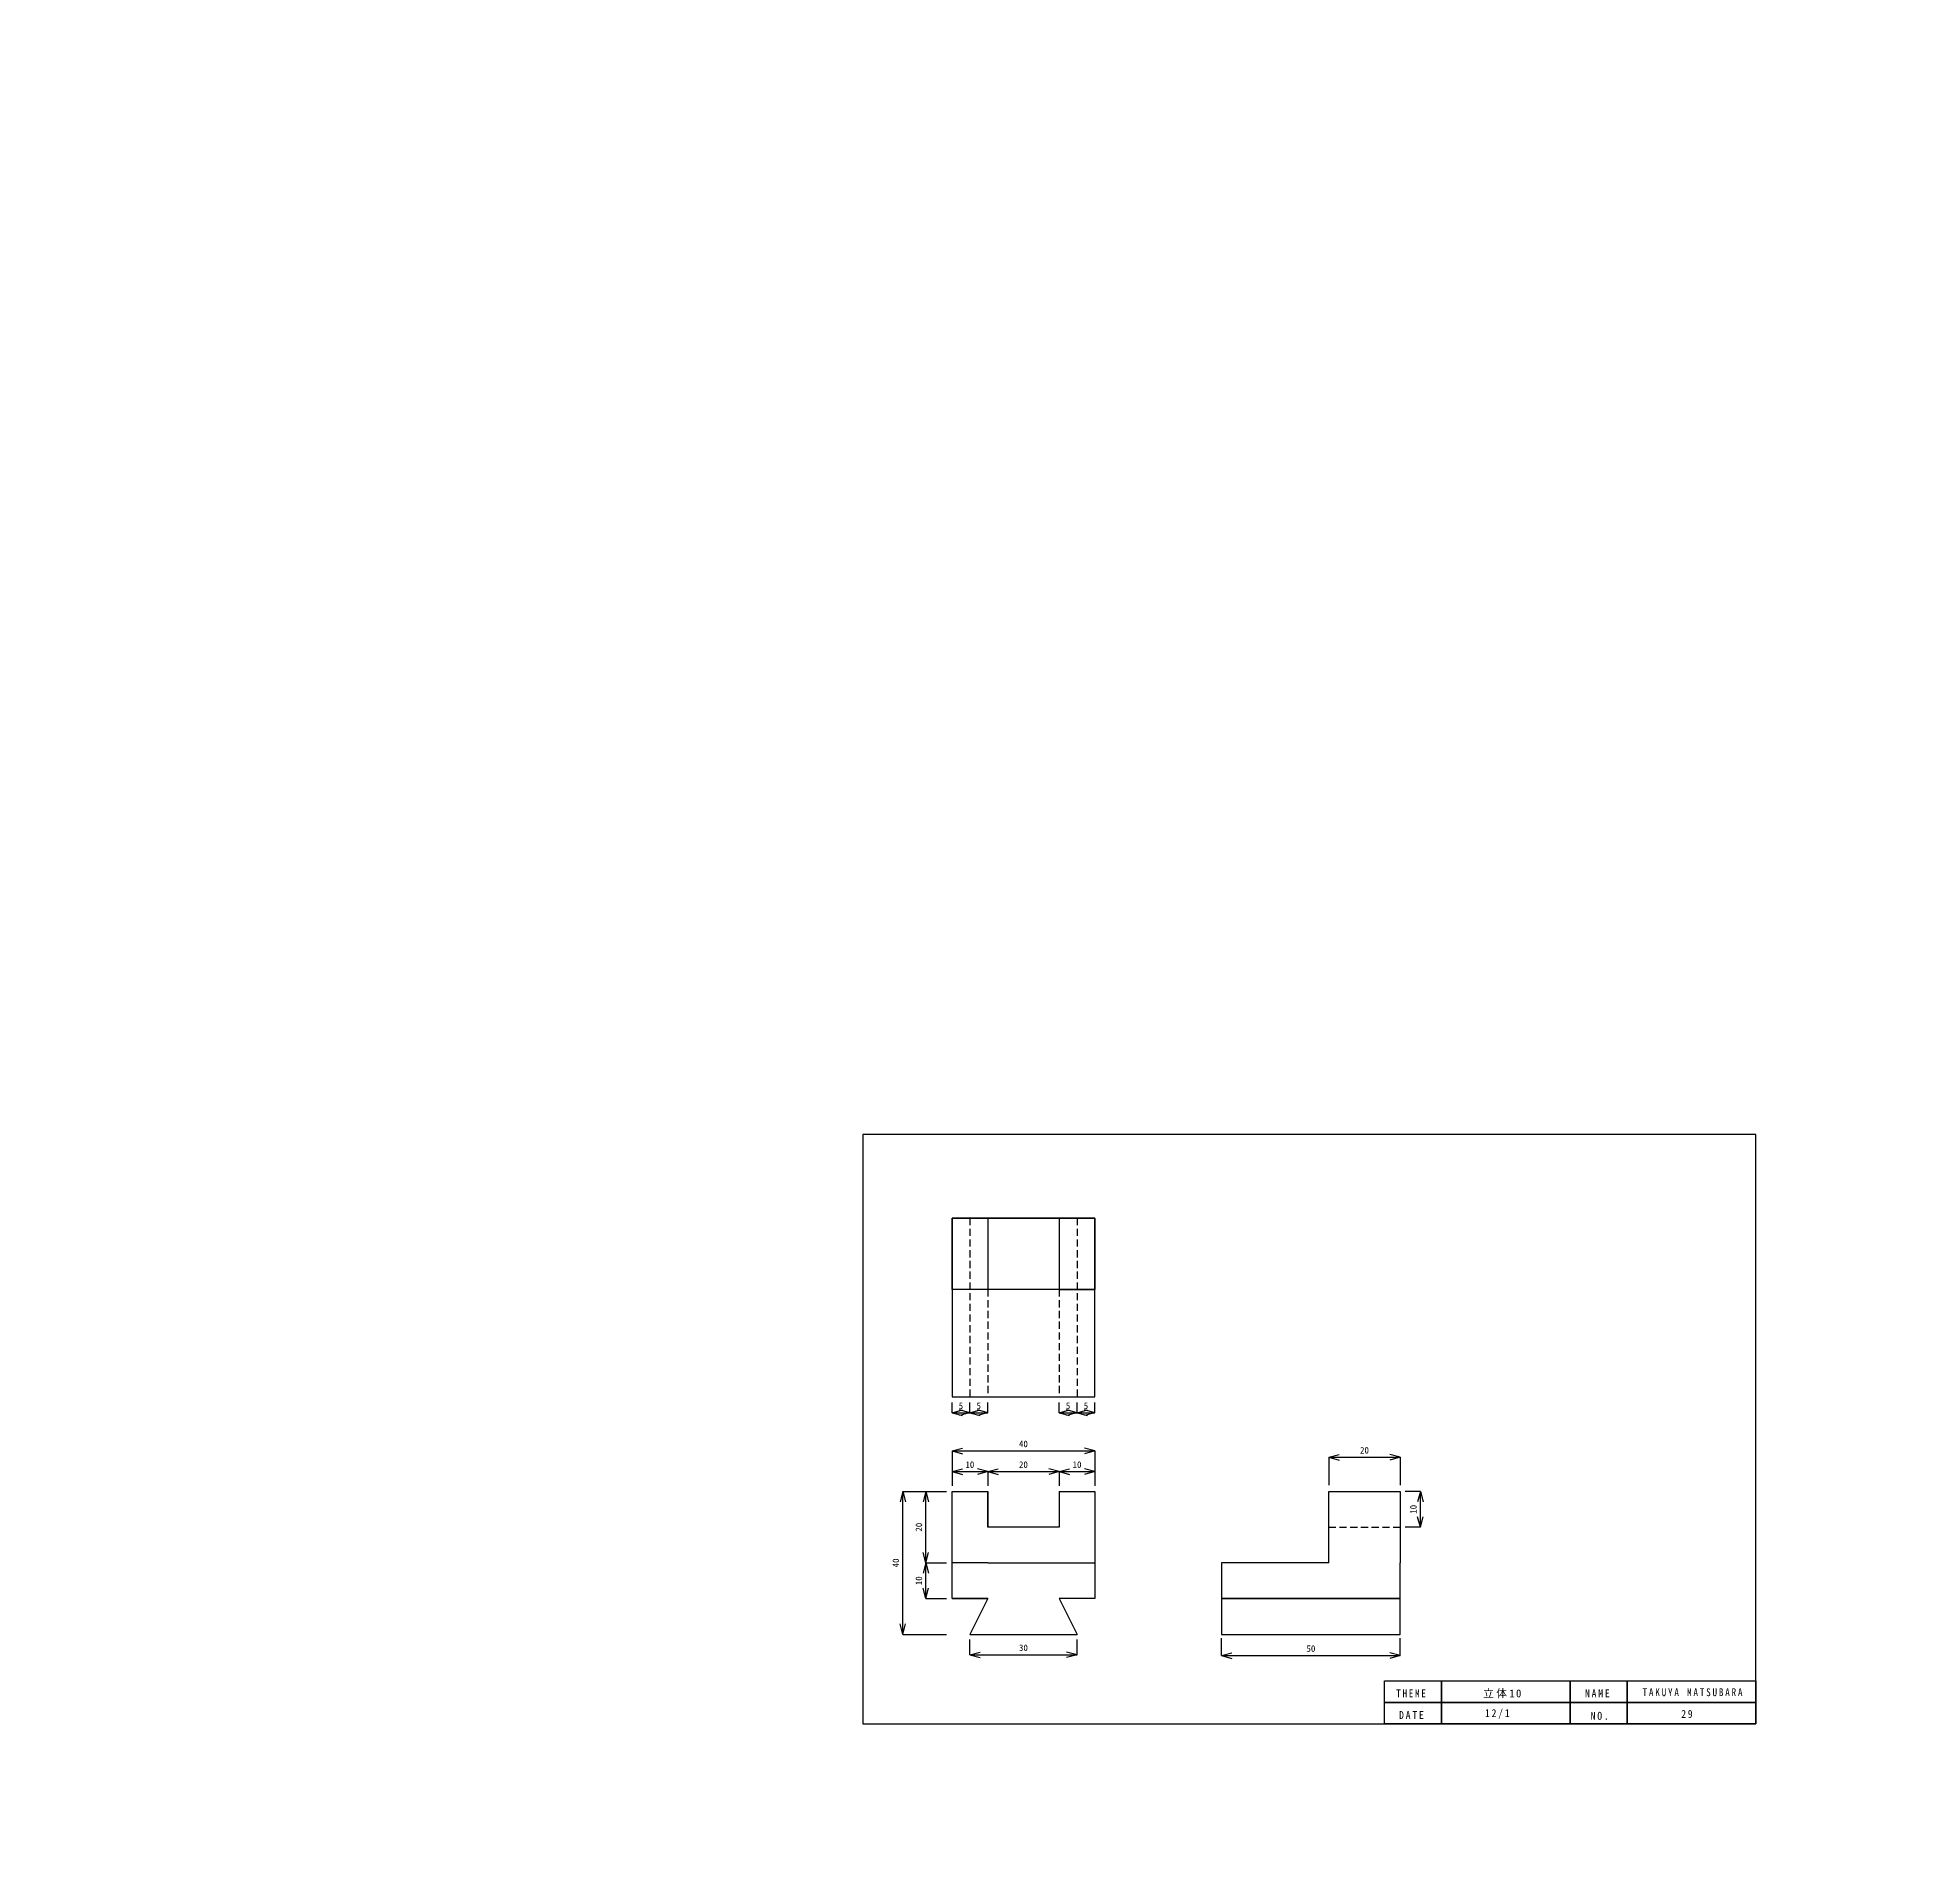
# Model space of a CAD drawing. Units: millimetres on the paper. Extents: x -1924 to 2076, y -2069 to 1931.
# Drawn here: x -361 to 160, y -118 to 394 of the extents above; entities that cross this region are included whole.
import ezdxf
from ezdxf.enums import TextEntityAlignment as Align

# ---------------------------------------------------------------- set-up
doc = ezdxf.new("R2010")
doc.units = ezdxf.units.MM
doc.linetypes.add('DASHED2', pattern=[3, 2, -1])
for name, color, linetype in [('0-0_外形線', 7, 'Continuous'), ('0-2_かくれ線', 1, 'DASHED2'), ('0-3_寸法線', 3, 'Continuous')]:
    doc.layers.add(name, color=color, linetype=linetype)
doc.styles.add('ＭＳ ゴシック', font='')
doc.styles.get('ＭＳ ゴシック').set_extended_font_data('MS Gothic')

msp = doc.modelspace()

# ---------------------------------------------------------------- linework, layer by layer
at = {"layer": '0-0_外形線'}
for p, q in [((-104.819, 43.843), (-104.819, 63.843)), ((-64.819, 43.843), (-104.819, 43.843)), ((-104.819, -12.683), (-94.819, -12.683)), ((-94.819, -12.683), (-94.819, -22.683)), ((-74.819, -12.683), (-64.819, -12.683)), ((-64.819, -12.683), (-64.819, -42.683)), ((-94.819, -32.683), (-64.819, -32.683)), ((-29.33, -32.683), (-29.33, -42.683)), ((0.67, -32.683), (-29.33, -32.683)), ((-104.819, -42.683), (-94.819, -42.683)), ((-94.819, -42.683), (-104.819, -42.683)), ((-94.819, -42.683), (-99.819, -52.683)), ((-64.819, -42.683), (-74.819, -42.683)), ((-64.819, -42.683), (-74.819, -42.683)), ((-74.819, -42.683), (-69.819, -52.683)), ((-99.819, -52.683), (-69.819, -52.683))]:
    msp.add_line(p, q, dxfattribs=at)
for points in [[(-129.756, -77.744), (120.244, -77.744), (120.244, 87.256), (-129.756, 87.256)], [(-104.819, 13.843), (-64.819, 13.843), (-64.819, 63.843), (-104.819, 63.843)], [(-104.819, 43.843), (-104.819, 63.843), (-94.819, 63.843), (-94.819, 43.843)], [(-64.819, 63.843), (-74.819, 63.843), (-74.819, 43.843), (-64.819, 43.843)], [(-29.33, -52.683), (20.67, -52.683), (20.67, -42.683), (-29.33, -42.683)], [(32.244, -71.744), (16.244, -71.744), (16.244, -65.744), (32.244, -65.744)], [(68.244, -71.744), (32.244, -71.744), (32.244, -65.744), (68.244, -65.744)], [(84.244, -71.744), (68.244, -71.744), (68.244, -65.744), (84.244, -65.744)], [(120.244, -71.744), (84.244, -71.744), (84.244, -65.744), (120.244, -65.744)], [(32.244, -77.744), (16.244, -77.744), (16.244, -71.744), (32.244, -71.744)], [(68.244, -77.744), (32.244, -77.744), (32.244, -71.744), (68.244, -71.744)], [(84.244, -77.744), (68.244, -77.744), (68.244, -71.744), (84.244, -71.744)], [(120.244, -77.744), (84.244, -77.744), (84.244, -71.744), (120.244, -71.744)]]:
    msp.add_lwpolyline(points, close=True, dxfattribs=at)
for points in [[(-104.819, 63.843), (-64.819, 63.843), (-64.819, 43.843)], [(-104.819, -42.683), (-104.819, -12.683), (-94.819, -12.683)], [(-94.819, -32.683), (-104.819, -32.683), (-104.819, -12.683)], [(-74.819, -12.683), (-74.819, -22.683), (-94.819, -22.683), (-94.819, -12.683)], [(0.67, -32.683), (0.67, -12.683), (20.67, -12.683), (20.67, -32.683)], [(-29.33, -42.683), (20.67, -42.683), (20.67, -32.683)]]:
    msp.add_lwpolyline(points, dxfattribs=at)
msp.add_circle((75.571, -69.23), 2000, dxfattribs=at)
at = {"layer": '0-2_かくれ線'}
for p, q in [((-99.819, 63.843), (-99.819, 13.843)), ((-69.819, 63.843), (-69.819, 13.843)), ((-94.819, 43.843), (-94.819, 13.843)), ((-74.819, 43.843), (-74.819, 13.843)), ((0.67, -22.683), (20.67, -22.683))]:
    msp.add_line(p, q, dxfattribs=at)
at = {"layer": '0-3_寸法線'}
for p, q in [((-104.819, 9.363), (-104.819, 12.261)), ((-99.819, 9.363), (-99.819, 12.261)), ((-94.819, 9.363), (-94.819, 12.261)), ((-74.819, 9.363), (-74.819, 12.261)), ((-69.819, 9.363), (-69.819, 12.261)), ((-64.819, 9.363), (-64.819, 12.261)), ((-104.819, 9.363), (-101.922, 10.14)), ((-104.819, 9.363), (-99.819, 9.363)), ((-104.819, 9.363), (-101.922, 8.587)), ((-99.819, 9.363), (-102.717, 10.14)), ((-99.819, 9.363), (-102.717, 8.587)), ((-99.819, 9.363), (-96.922, 10.14)), ((-99.819, 9.363), (-94.819, 9.363)), ((-99.819, 9.363), (-96.922, 8.587)), ((-94.819, 9.363), (-97.717, 10.14)), ((-94.819, 9.363), (-97.717, 8.587)), ((-74.819, 9.363), (-71.922, 10.14)), ((-74.819, 9.363), (-69.819, 9.363)), ((-74.819, 9.363), (-71.922, 8.587)), ((-69.819, 9.363), (-72.717, 10.14)), ((-69.819, 9.363), (-72.717, 8.587)), ((-69.819, 9.363), (-66.922, 10.14)), ((-69.819, 9.363), (-64.819, 9.363)), ((-69.819, 9.363), (-66.922, 8.587)), ((-64.819, 9.363), (-67.717, 10.14)), ((-64.819, 9.363), (-67.717, 8.587)), ((-104.819, -1.338), (-101.922, -0.561)), ((-104.819, -1.338), (-64.819, -1.338)), ((-104.819, -1.338), (-101.922, -2.114)), ((-104.819, -1.338), (-104.819, -11.146)), ((-64.819, -1.338), (-67.717, -0.561)), ((-64.819, -1.338), (-67.717, -2.114)), ((-64.819, -1.338), (-64.819, -11.146)), ((0.67, -3.121), (3.568, -2.345)), ((0.67, -3.121), (20.67, -3.121)), ((0.67, -3.121), (3.568, -3.897)), ((0.67, -3.121), (0.67, -10.924)), ((20.67, -3.121), (17.772, -2.345)), ((20.67, -3.121), (17.772, -3.897)), ((20.67, -3.121), (20.67, -10.924)), ((-104.819, -7.134), (-101.922, -6.357)), ((-104.819, -7.134), (-94.819, -7.134)), ((-104.819, -7.134), (-101.922, -7.91)), ((-104.819, -7.134), (-104.819, -11.146)), ((-94.819, -7.134), (-97.717, -6.357)), ((-94.819, -7.134), (-97.717, -7.91)), ((-94.819, -7.134), (-91.922, -6.357)), ((-94.819, -7.134), (-94.819, -11.146)), ((-94.819, -7.134), (-74.819, -7.134)), ((-94.819, -7.134), (-91.922, -7.91)), ((-74.819, -7.134), (-77.717, -6.357)), ((-74.819, -7.134), (-77.717, -7.91)), ((-74.819, -7.134), (-71.922, -6.357)), ((-74.819, -7.134), (-74.819, -11.146)), ((-74.819, -7.134), (-64.819, -7.134)), ((-74.819, -7.134), (-71.922, -7.91)), ((-64.819, -7.134), (-67.717, -6.357)), ((-64.819, -7.134), (-67.717, -7.91)), ((-64.819, -7.134), (-64.819, -11.146)), ((-118.599, -12.683), (-119.375, -15.581)), ((-118.599, -52.683), (-118.599, -12.683)), ((-118.599, -12.683), (-117.822, -15.581)), ((-118.599, -12.683), (-106.338, -12.683)), ((-112.134, -12.683), (-112.91, -15.581)), ((-112.134, -32.683), (-112.134, -12.683)), ((-112.134, -12.683), (-111.357, -15.581)), ((-112.134, -12.683), (-106.338, -12.683)), ((26.306, -12.683), (22.07, -12.683)), ((26.306, -12.683), (25.529, -15.581)), ((26.306, -22.683), (26.306, -12.683)), ((26.306, -12.683), (27.082, -15.581)), ((26.306, -22.683), (25.529, -19.785)), ((26.306, -22.683), (27.082, -19.785)), ((26.306, -22.683), (22.07, -22.683)), ((-112.134, -32.683), (-112.91, -29.785)), ((-112.134, -32.683), (-111.357, -29.785)), ((-112.134, -32.683), (-112.91, -35.581)), ((-112.134, -42.683), (-112.134, -32.683)), ((-112.134, -32.683), (-111.357, -35.581)), ((-112.134, -32.683), (-106.338, -32.683)), ((-112.134, -42.683), (-112.91, -39.785)), ((-112.134, -42.683), (-111.357, -39.785)), ((-112.134, -42.683), (-106.338, -42.683)), ((-118.599, -52.683), (-119.375, -49.785)), ((-118.599, -52.683), (-117.822, -49.785)), ((-118.599, -52.683), (-106.338, -52.683)), ((-99.819, -58.408), (-99.819, -54.172)), ((-69.819, -58.408), (-69.819, -54.172)), ((-29.33, -58.631), (-29.33, -53.726)), ((20.67, -58.631), (20.67, -53.726)), ((-99.819, -58.408), (-96.922, -57.631)), ((-99.819, -58.408), (-69.819, -58.408)), ((-99.819, -58.408), (-96.922, -59.184)), ((-69.819, -58.408), (-72.717, -57.631)), ((-69.819, -58.408), (-72.717, -59.184)), ((-29.33, -58.631), (-26.432, -57.854)), ((-29.33, -58.631), (20.67, -58.631)), ((-29.33, -58.631), (-26.432, -59.407)), ((20.67, -58.631), (17.772, -57.854)), ((20.67, -58.631), (17.772, -59.407))]:
    msp.add_line(p, q, dxfattribs=at)

# ---------------------------------------------------------------- texts
at = {"layer": '0-0_外形線', "char_height": 2.199, "attachment_point": 7, "style": 'ＭＳ ゴシック'}
for s, insert in [('\\T1.4;\\W0.85;TAKUYA\\~MATSUBARA', (88.519, -70.022)), ('\\T1.38;\\W0.85;THEME', (19.553, -70.286)), ('\\T1.23;立体10', (43.863, -70.551)), ('\\T1.38;\\W0.9;NAME', (72.4, -70.286)), ('\\T1.38;\\W0.9;DATE', (20.346, -76.364)), ('\\T1.38;\\W0.9;12/1', (44.391, -76.364)), ('\\T1.38;\\W0.9;NO.', (73.986, -76.628)), ('\\T1.36;\\W0.9;29', (99.352, -76.1))]:
    msp.add_mtext(s, dxfattribs=dict(at, insert=insert))
at = {"layer": '0-3_寸法線', "color": 4, "style": 'ＭＳ ゴシック'}
for s, p in [('5', (-102.944, 9.863)), ('5', (-97.944, 9.863)), ('5', (-72.944, 9.863)), ('5', (-67.944, 9.863)), ('40', (-86.069, -0.838)), ('10', (-101.069, -6.634)), ('20', (-86.069, -6.634)), ('10', (-71.069, -6.634)), ('20', (9.42, -2.621)), ('30', (-86.069, -57.908)), ('50', (-5.58, -58.131))]:
    msp.add_text(s, height=1.833, dxfattribs=at).set_placement(p, align=Align.BOTTOM_LEFT)
for s, p in [('10', (25.806, -18.933)), ('20', (-112.634, -23.933)), ('40', (-119.099, -33.933)), ('10', (-112.634, -38.933))]:
    msp.add_text(s, height=1.833, rotation=90, dxfattribs=at).set_placement(p, align=Align.BOTTOM_LEFT)

doc.saveas('drawing.dxf')
